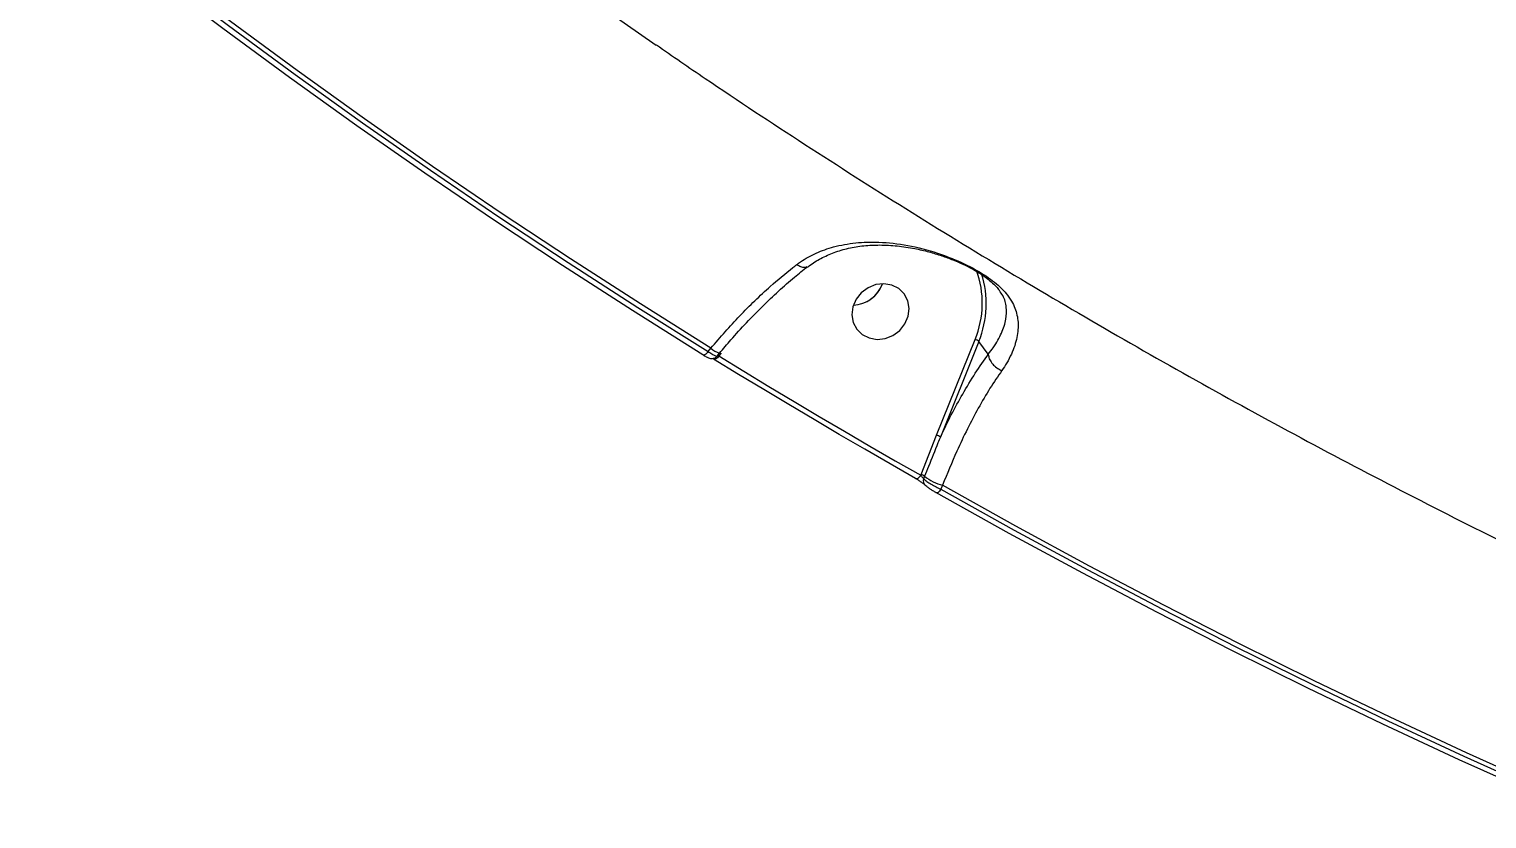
# Model space of a CAD drawing. Header units: millimetres. Extents: x -7151 to 6134, y -5040 to 5562.
# Drawn here: x -2830.1 to -2608.1, y -1417.6 to -1297.4 of the extents above; entities that cross this region are included whole.
import ezdxf

# ---------------------------------------------------------------- set-up
doc = ezdxf.new("R2010")
doc.units = ezdxf.units.MM
for name, color, linetype in [('DIKOM_ОБЪЕКТ', 7, 'Continuous'), ('DIKOM_РАЗМЕР_ЗОНА', 7, 'Continuous'), ('DIKOM_РАЗМЕР_ОБЪЕКТА', 7, 'Continuous')]:
    doc.layers.add(name, color=color, linetype=linetype)
doc.styles.add('style1', font='arial.ttf', dxfattribs={"width": 0.8})
doc.dimstyles.new('1-50', dxfattribs={"dimtxt": 300, "dimasz": 200, "dimexe": 100, "dimexo": 0, "dimgap": 100, "dimtad": 1, "dimtxsty": 'style1', "dimcen": 200, "dimclrd": 7, "dimclre": 7, "dimclrt": 7, "dimadec": 1, "dimazin": 2, "dimtfac": 1, "dimtmove": 0, "dimatfit": 2, "dimfxl": 0, "dimlwd": 25, "dimlwe": 18, "dimarcsym": 0})

# ---------------------------------------------------------------- blocks, each defined once
blk = doc.blocks.new('*D0')
at = {"layer": 'Defpoints', "color": 0, "transparency": 16777216}
for p in [(4133.55, 168.74), (-4567.47, -1241.13), (4133.55, -4153.12)]:
    blk.add_point(p, dxfattribs=at)
at = {"layer": 'DIKOM_РАЗМЕР_ОБЪЕКТА', "color": 7, "lineweight": 18, "transparency": 16777216}
for p, q in [((4133.55, 168.74), (4133.55, -4253.12)), ((-4567.47, -1241.13), (-4567.47, -4253.12))]:
    blk.add_line(p, q, dxfattribs=at)
at = {"layer": 'DIKOM_РАЗМЕР_ОБЪЕКТА', "color": 7, "lineweight": 25, "transparency": 16777216}
blk.add_line((-4367.47, -4153.12), (3933.55, -4153.12), dxfattribs=at)
at = {"layer": 'DIKOM_РАЗМЕР_ОБЪЕКТА', "color": 7, "transparency": 16777216}
for points in [[(-4367.47, -4119.79), (-4367.47, -4186.45), (-4567.47, -4153.12)], [(3933.55, -4119.79), (3933.55, -4186.45), (4133.55, -4153.12)]]:
    blk.add_solid(points, dxfattribs=at)
at = {"layer": 'DIKOM_РАЗМЕР_ОБЪЕКТА', "color": 7, "transparency": 16777216, "insert": (150.61, -3899.95), "char_height": 300, "attachment_point": 5, "style": 'style1'}
blk.add_mtext('8700', dxfattribs=at)
blk = doc.blocks.new('*D1')
at = {"layer": 'Defpoints', "color": 0, "transparency": 16777216}
for p in [(-2392.45, 3674.75), (-6010.84, -1738.88), (-3202.89, -1738.88)]:
    blk.add_point(p, dxfattribs=at)
at = {"layer": 'DIKOM_РАЗМЕР_ОБЪЕКТА', "color": 7, "lineweight": 18, "transparency": 16777216}
for p, q in [((-2392.45, 3674.75), (-6110.84, 3674.75)), ((-3202.89, -1738.88), (-6110.84, -1738.88))]:
    blk.add_line(p, q, dxfattribs=at)
at = {"layer": 'DIKOM_РАЗМЕР_ОБЪЕКТА', "color": 7, "lineweight": 25, "transparency": 16777216}
blk.add_line((-6010.84, 3474.75), (-6010.84, -1538.88), dxfattribs=at)
at = {"layer": 'DIKOM_РАЗМЕР_ОБЪЕКТА', "color": 7, "transparency": 16777216}
for points in [[(-6044.18, 3474.75), (-5977.51, 3474.75), (-6010.84, 3674.75)], [(-6044.18, -1538.88), (-5977.51, -1538.88), (-6010.84, -1738.88)]]:
    blk.add_solid(points, dxfattribs=at)
at = {"layer": 'DIKOM_РАЗМЕР_ОБЪЕКТА', "color": 7, "transparency": 16777216, "insert": (-6264.01, 967.94), "char_height": 300, "attachment_point": 5, "rotation": 90, "style": 'style1'}
blk.add_mtext('5400', dxfattribs=at)
blk = doc.blocks.new('*D3')
at = {"layer": 'Defpoints', "color": 0, "transparency": 16777216}
for p in [(6133.55, 253.24), (-5802.46, -2467.19), (6133.55, -4939.78)]:
    blk.add_point(p, dxfattribs=at)
at = {"layer": 'DIKOM_РАЗМЕР_ЗОНА', "color": 7, "lineweight": 18, "transparency": 16777216}
for p, q in [((6133.55, 253.24), (6133.55, -5039.78)), ((-5802.46, -2467.19), (-5802.46, -5039.78))]:
    blk.add_line(p, q, dxfattribs=at)
at = {"layer": 'DIKOM_РАЗМЕР_ЗОНА', "color": 7, "lineweight": 25, "transparency": 16777216}
blk.add_line((-5602.46, -4939.78), (5933.55, -4939.78), dxfattribs=at)
at = {"layer": 'DIKOM_РАЗМЕР_ЗОНА', "color": 7, "transparency": 16777216}
for points in [[(-5602.46, -4906.44), (-5602.46, -4973.11), (-5802.46, -4939.78)], [(5933.55, -4906.44), (5933.55, -4973.11), (6133.55, -4939.78)]]:
    blk.add_solid(points, dxfattribs=at)
at = {"layer": 'DIKOM_РАЗМЕР_ЗОНА', "color": 7, "transparency": 16777216, "insert": (186.61, -4686.61), "char_height": 300, "attachment_point": 5, "style": 'style1'}
blk.add_mtext('11950', dxfattribs=at)

msp = doc.modelspace()

# ---------------------------------------------------------------- linework, layer by layer
at = {"layer": 'DIKOM_ОБЪЕКТ', "color": 7, "linetype": 'Continuous', "lineweight": 15}
for p, q in [((-2700.557, -1337.024), (-2700.157, -1336.169)), ((-2691.885, -1359.181), (-2686.028, -1344.628)), ((-2685.455, -1344.932), (-2691.312, -1359.485)), ((-2684.016, -1346.887), (-2685.455, -1344.932)), ((-2726.699, -1346.464), (-2726.279, -1345.957)), ((-2725.344, -1347.157), (-2724.973, -1346.709)), ((-2724.731, -1346.736), (-2725.054, -1347.127)), ((-2724.973, -1346.709), (-2724.979, -1346.714)), ((-2694.26, -1365.186), (-2691.885, -1359.181)), ((-2694.31, -1365.308), (-2694.26, -1365.186)), ((-2693.714, -1365.46), (-2693.862, -1365.828)), ((-2690.983, -1366.83), (-2691.228, -1367.439))]:
    msp.add_line(p, q, dxfattribs=at)
at = {"layer": 'DIKOM_ОБЪЕКТ', "color": 7, "linetype": 'Continuous', "lineweight": 15, "flags": 128}
for points in [[(-2752.461, -1287.275), (-2748.75, -1289.929), (-2734.616, -1299.806)], [(-2727.508, -1346.948), (-2738.231, -1340.225), (-2748.864, -1333.376), (-2759.404, -1326.402), (-2769.851, -1319.304), (-2780.202, -1312.084), (-2790.457, -1304.741), (-2800.615, -1297.277), (-2810.673, -1289.693)], [(-2809.795, -1289.256), (-2799.746, -1296.834), (-2789.597, -1304.292), (-2779.35, -1311.628), (-2769.007, -1318.843), (-2758.569, -1325.935), (-2748.037, -1332.903), (-2737.413, -1339.746), (-2726.699, -1346.464)], [(-2726.279, -1345.957), (-2737.016, -1339.226), (-2747.662, -1332.368), (-2758.215, -1325.386), (-2768.674, -1318.279), (-2779.037, -1311.048), (-2789.304, -1303.695), (-2799.472, -1296.221), (-2809.542, -1288.626)], [(-2704.156, -1338.506), (-2704.646, -1339.653), (-2704.794, -1340.859), (-2704.59, -1342.025), (-2704.049, -1343.058), (-2703.215, -1343.873), (-2702.156, -1344.405), (-2700.958, -1344.61), (-2699.717, -1344.472), (-2698.534, -1344.003), (-2697.506, -1343.239), (-2696.715, -1342.244), (-2696.226, -1341.096), (-2696.077, -1339.891), (-2696.282, -1338.725), (-2696.823, -1337.692), (-2697.657, -1336.877), (-2698.716, -1336.345), (-2699.914, -1336.139), (-2701.154, -1336.277), (-2702.337, -1336.747), (-2703.365, -1337.51), (-2704.156, -1338.506)], [(-2726.699, -1346.464), (-2726.812, -1346.611), (-2726.93, -1346.741), (-2727.049, -1346.848), (-2727.164, -1346.929), (-2727.271, -1346.981), (-2727.366, -1347.002), (-2727.446, -1346.991), (-2727.508, -1346.948)], [(-2695.093, -1365.807), (-2698.977, -1363.588), (-2702.85, -1361.353), (-2706.713, -1359.103), (-2710.565, -1356.836), (-2714.406, -1354.553), (-2718.236, -1352.255), (-2722.055, -1349.94), (-2725.863, -1347.61)], [(-2725.054, -1347.127), (-2725.168, -1347.275), (-2725.286, -1347.406), (-2725.405, -1347.513), (-2725.52, -1347.594), (-2725.627, -1347.646), (-2725.722, -1347.666), (-2725.802, -1347.654), (-2725.821, -1347.645)], [(-2725.054, -1347.127), (-2721.25, -1349.455), (-2717.433, -1351.767), (-2713.606, -1354.064), (-2709.769, -1356.345), (-2705.92, -1358.61), (-2702.061, -1360.859), (-2698.19, -1363.092), (-2694.31, -1365.308)], [(-2694.31, -1365.308), (-2694.418, -1365.46), (-2694.531, -1365.593), (-2694.646, -1365.703), (-2694.757, -1365.787), (-2694.861, -1365.84), (-2694.954, -1365.861), (-2695.032, -1365.85), (-2695.093, -1365.807)], [(-2691.228, -1367.439), (-2691.336, -1367.589), (-2691.449, -1367.722), (-2691.562, -1367.833), (-2691.673, -1367.916), (-2691.776, -1367.97), (-2691.869, -1367.993), (-2691.947, -1367.982), (-2692.008, -1367.94)], [(-2600.558, -1413.878), (-2612.264, -1408.606), (-2623.894, -1403.198), (-2635.447, -1397.656), (-2646.922, -1391.978), (-2658.317, -1386.167), (-2669.631, -1380.223), (-2680.861, -1374.147), (-2692.008, -1367.94)], [(-2691.228, -1367.439), (-2680.091, -1373.641), (-2668.869, -1379.712), (-2657.565, -1385.651), (-2646.18, -1391.457), (-2634.714, -1397.13), (-2623.17, -1402.668), (-2611.55, -1408.071), (-2599.854, -1413.339)], [(-2599.427, -1412.822), (-2611.146, -1407.545), (-2622.791, -1402.132), (-2634.358, -1396.583), (-2645.846, -1390.899), (-2657.255, -1385.081), (-2668.581, -1379.13), (-2679.825, -1373.046), (-2690.983, -1366.83)]]:
    msp.add_lwpolyline(points, dxfattribs=at)
at = {"layer": 'DIKOM_ОБЪЕКТ', "color": 7, "linetype": 'Continuous', "lineweight": 15}
for centre, radius, start, end in [((-2699.495, -1339.085), 14.563, 337.62768, 19.97236), ((-2699.493, -1339.2), 15.163, 337.78994, 17.59912), ((-2704.721, -1334.553), 4.841, 271.8307, 340.87534), ((-2704.736, -1334.526), 4.869, 273.09111, 329.12933), ((-2686.357, -1345.94), 1.353, 48.17583, 75.92564), ((-2723.935, -1343.428), 3.448, 227.17082, 252.37903), ((-2692.215, -1360.494), 1.354, 48.1881, 75.91338), ((-2694.671, -1366.685), 1.554, 52.01091, 74.67898), ((-2688.934, -1359.34), 7.766, 232.00551, 254.69643), ((-2693.135, -1366.183), 0.809, 154.00792, 238.98483)]:
    msp.add_arc(centre, radius, start, end, dxfattribs=at)
for points, knots in [([(-2734.585, -1299.779), (-2732.108, -1301.488), (-2724.636, -1306.641), (-2711.972, -1314.962), (-2696.607, -1324.756), (-2681.053, -1334.277), (-2665.328, -1343.541), (-2649.431, -1352.54), (-2633.368, -1361.273), (-2617.143, -1369.737), (-2600.76, -1377.93), (-2584.223, -1385.849), (-2567.537, -1393.492), (-2550.706, -1400.858), (-2533.735, -1407.944), (-2516.627, -1414.747), (-2499.388, -1421.267), (-2482.023, -1427.501), (-2464.535, -1433.446), (-2446.929, -1439.103), (-2429.211, -1444.468), (-2411.385, -1449.542), (-2393.454, -1454.315), (-2381.059, -1457.412), (-2374.648, -1458.934), (-2374.264, -1459.025)], [0, 0, 0, 0, 0.0229082, 0.0690788, 0.1152682, 0.1614763, 0.2077038, 0.2539514, 0.3002199, 0.3465097, 0.3928208, 0.4391541, 0.4855111, 0.5318904, 0.5782939, 0.6247211, 0.671173, 0.7176483, 0.7641491, 0.8106753, 0.8572257, 0.9038017, 0.9504031, 0.9970291, 1, 1, 1, 1]), ([(-2713.195, -1333.222), (-2713.007, -1333.084), (-2712.08, -1332.407), (-2710.248, -1331.41), (-2707.427, -1330.413), (-2704.234, -1329.842), (-2700.438, -1329.731), (-2696.274, -1330.21), (-2692.06, -1331.296), (-2688.767, -1332.573), (-2686.525, -1333.672), (-2684.972, -1334.557), (-2683.621, -1335.469), (-2682.358, -1336.487), (-2681.279, -1337.599), (-2680.234, -1339.088), (-2679.531, -1340.898), (-2679.386, -1343.123), (-2679.885, -1345.551), (-2680.835, -1347.674), (-2681.695, -1348.967), (-2681.954, -1349.356)], [0, 0, 0, 0, 0.01345293, 0.0663237, 0.11923136, 0.18327291, 0.24735323, 0.32648314, 0.405368, 0.46785977, 0.49909851, 0.53030381, 0.56144342, 0.59262168, 0.63451184, 0.67648979, 0.74808836, 0.81976123, 0.89395869, 0.96806791, 1, 1, 1, 1]), ([(-2711.519, -1333.609), (-2711.442, -1333.542), (-2710.839, -1333.023), (-2709.496, -1332.253), (-2707.505, -1331.334), (-2705.318, -1330.688), (-2702.991, -1330.323), (-2700.508, -1330.202), (-2697.911, -1330.343), (-2695.403, -1330.717), (-2693.14, -1331.248), (-2691.189, -1331.839), (-2689.455, -1332.475), (-2687.925, -1333.135), (-2686.585, -1333.805), (-2685.406, -1334.485), (-2684.384, -1335.174), (-2683.504, -1335.88), (-2682.797, -1336.56), (-2682.481, -1336.97), (-2682.33, -1337.166)], [0, 0, 0, 0, 0.0102114, 0.0798261, 0.1518483, 0.2253804, 0.3002233, 0.3763806, 0.4566932, 0.5355027, 0.598814, 0.6549505, 0.7045875, 0.7491104, 0.7902129, 0.8288886, 0.8691048, 0.9114441, 0.9575369, 1, 1, 1, 1]), ([(-2726.279, -1345.957), (-2724.831, -1344.291), (-2721.892, -1340.91), (-2717.651, -1336.857), (-2714.733, -1334.405), (-2713.396, -1333.376), (-2713.195, -1333.222)], [0, 0, 0, 0, 0.3434948, 0.6969309, 0.9545265, 1, 1, 1, 1]), ([(-2724.954, -1346.735), (-2724.385, -1346.053), (-2723.049, -1344.45), (-2720.866, -1342.061), (-2718.443, -1339.57), (-2715.994, -1337.251), (-2713.69, -1335.219), (-2712.22, -1334.065), (-2711.557, -1333.545)], [0, 0, 0, 0, 0.1333292, 0.31309815, 0.49339587, 0.67354108, 0.85287575, 1, 1, 1, 1]), ([(-2711.601, -1333.507), (-2711.654, -1333.553), (-2711.818, -1333.696), (-2712.263, -1333.681), (-2712.734, -1333.512), (-2713.051, -1333.322), (-2713.161, -1333.246), (-2713.195, -1333.222)], [0, 0, 0, 0, 0.1594009, 0.4909508, 0.8224952, 0.9451898, 1, 1, 1, 1]), ([(-2684.015, -1346.891), (-2684.014, -1346.891), (-2683.761, -1346.542), (-2682.909, -1345.444), (-2681.907, -1343.603), (-2681.25, -1341.571), (-2681.191, -1339.698), (-2681.558, -1338.282), (-2682.152, -1337.425), (-2682.333, -1337.163)], [0, 0, 0, 0, 0.0001128, 0.0900087, 0.2973573, 0.5104151, 0.7085064, 0.9109082, 1, 1, 1, 1]), ([(-2727.41, -1347.011), (-2727.305, -1347.075), (-2727.007, -1347.258), (-2726.7, -1347.408), (-2726.374, -1347.517), (-2726.047, -1347.539), (-2725.733, -1347.462), (-2725.479, -1347.325), (-2725.384, -1347.186), (-2725.357, -1347.147)], [0, 0, 0, 0, 0.146051, 0.4181834, 0.5789595, 0.6895504, 0.8111588, 0.9466903, 1, 1, 1, 1]), ([(-2726.699, -1346.464), (-2726.662, -1346.488), (-2726.413, -1346.654), (-2725.985, -1346.919), (-2725.569, -1347.131), (-2725.356, -1347.204), (-2725.363, -1347.151), (-2725.365, -1347.14)], [0, 0, 0, 0, 0.05146414, 0.34329692, 0.63446072, 0.9257547, 1, 1, 1, 1]), ([(-2725.26, -1347.056), (-2725.246, -1347.059), (-2725.2, -1347.072), (-2725.121, -1347.101), (-2725.063, -1347.123), (-2725.054, -1347.127)], [0, 0, 0, 0, 0.2799258, 0.8911135, 1, 1, 1, 1]), ([(-2691.312, -1359.485), (-2690.763, -1358.35), (-2689.66, -1356.069), (-2687.877, -1352.821), (-2685.993, -1349.691), (-2684.677, -1347.825), (-2684.016, -1346.887)], [0, 0, 0, 0, 0.2380365, 0.4781651, 0.7377133, 1, 1, 1, 1]), ([(-2684.016, -1346.887), (-2684.016, -1346.888), (-2684.015, -1346.889), (-2684.015, -1346.891), (-2684.015, -1346.891)], [0, 0, 0, 0, 0.6258535, 1, 1, 1, 1]), ([(-2684.015, -1346.891), (-2683.982, -1347.111), (-2683.917, -1347.549), (-2683.508, -1348.229), (-2682.922, -1348.828), (-2682.403, -1349.155), (-2682.076, -1349.307), (-2681.997, -1349.339), (-2681.954, -1349.356)], [0, 0, 0, 0, 0.2316279, 0.4632499, 0.6948428, 0.9264739, 0.961017, 1, 1, 1, 1]), ([(-2681.954, -1349.356), (-2682.557, -1350.238), (-2683.769, -1352.012), (-2685.528, -1355.017), (-2687.22, -1358.231), (-2689.068, -1362.102), (-2690.274, -1365.078), (-2690.983, -1366.83)], [0, 0, 0, 0, 0.1872869, 0.3765483, 0.5570053, 0.7392037, 1, 1, 1, 1]), ([(-2691.312, -1359.485), (-2691.435, -1359.783), (-2692.046, -1361.273), (-2692.834, -1363.268), (-2693.515, -1364.965), (-2693.714, -1365.46)], [0, 0, 0, 0, 0.1504323, 0.7521245, 1, 1, 1, 1]), ([(-2694.31, -1365.308), (-2694.271, -1365.358), (-2694.194, -1365.455), (-2694.068, -1365.605), (-2693.96, -1365.729), (-2693.898, -1365.793), (-2693.871, -1365.82), (-2693.865, -1365.825), (-2693.862, -1365.828)], [0, 0, 0, 0, 0.2632524, 0.5162601, 0.7520106, 0.9410575, 0.974151, 1, 1, 1, 1]), ([(-2693.552, -1366.876), (-2693.559, -1366.869), (-2693.634, -1366.797), (-2693.836, -1366.631), (-2694.216, -1366.355), (-2694.659, -1366.061), (-2694.948, -1365.892), (-2695.093, -1365.807)], [0, 0, 0, 0, 0.0277871, 0.2650413, 0.5077837, 0.7540172, 1, 1, 1, 1]), ([(-2693.862, -1365.828), (-2693.848, -1365.841), (-2693.723, -1365.959), (-2693.385, -1366.226), (-2692.737, -1366.649), (-2691.978, -1367.081), (-2691.478, -1367.32), (-2691.228, -1367.439)], [0, 0, 0, 0, 0.0286477, 0.267109, 0.510178, 0.7556519, 1, 1, 1, 1]), ([(-2692.008, -1367.94), (-2692.153, -1367.856), (-2692.442, -1367.687), (-2692.885, -1367.396), (-2693.266, -1367.121), (-2693.467, -1366.955), (-2693.543, -1366.884), (-2693.552, -1366.876)], [0, 0, 0, 0, 0.2458126, 0.49184, 0.734202, 0.9715604, 1, 1, 1, 1])]:
    msp.add_open_spline(points, degree=3, knots=knots, dxfattribs=at)

# ---------------------------------------------------------------- dimensions: what is measured, and where the dimension line sits
at = {"layer": 'DIKOM_РАЗМЕР_ЗОНА'}
dim = msp.add_linear_dim(base=(6133.546, -4939.778), p1=(-5802.455, -2467.185), p2=(6133.546, 253.243), text='11950', dimstyle='1-50', dxfattribs=at)
dim.commit()
dim.dimension.update_dxf_attribs({"geometry": '*D3', "text_midpoint": (186.606, -4939.778), "dimtype": 160})
at = {"layer": 'DIKOM_РАЗМЕР_ОБЪЕКТА'}
dim = msp.add_linear_dim(base=(-6010.843, -1738.877), p1=(-2392.449, 3674.75), p2=(-3202.885, -1738.877), angle=90, text='5400', dimstyle='1-50', dxfattribs=at)
dim.commit()
dim.dimension.update_dxf_attribs({"geometry": '*D1', "text_midpoint": (-6010.843, 967.936), "dimtype": 160})
dim = msp.add_linear_dim(base=(4133.546, -4153.121), p1=(-4567.472, -1241.128), p2=(4133.546, 168.743), text='8700', dimstyle='1-50', dxfattribs=at)
dim.commit()
dim.dimension.update_dxf_attribs({"geometry": '*D0', "text_midpoint": (150.606, -4153.121), "dimtype": 160})

doc.saveas('drawing.dxf')
